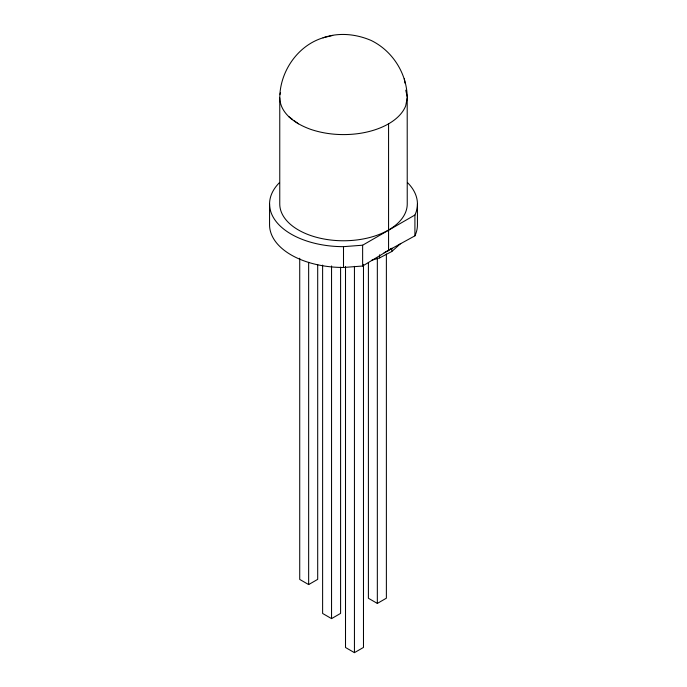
<?xml version="1.0" encoding="UTF-8"?>
<svg xmlns="http://www.w3.org/2000/svg" width="687" height="687" viewBox="0 0 687 687"><rect width="100%" height="100%" fill="white"/><g stroke="black" fill="none" stroke-linecap="round" stroke-linejoin="round"><path stroke-width="1.03" d="M323.036 37.828C338.725 32.195 356.012 33.972 371.126 40.447C392.294 50.752 406.652 73.028 407.202 96.652L407.236 203.97A63.736 36.797 0 0 1 343.5 240.768A63.736 36.797 0 0 1 279.764 203.97L279.764 97.812C279.935 69.748 300.176 42.001 328.231 36.531M407.236 97.812L405.699 105.832A63.736 36.797 0 0 1 357.403 133.725C341.894 135.64 325.921 134.429 311.056 129.482C297.093 124.562 280.27 114.531 279.764 97.812M280.047 94.342L280.545 92.522M371.744 260.244L379.567 257.917L391.796 251.502L400.727 243.481M269.562 203.97L269.562 224.786A73.938 42.688 0 0 0 343.5 267.475L362.633 266.024L391.942 248.265M279.472 182.63A73.938 42.688 0 0 0 343.5 246.659L362.633 245.207L414.914 215.022A73.938 42.688 0 0 0 407.528 182.63M299.721 258.243L299.721 579.424L308.652 584.577L317.695 579.364L317.695 264.607M322.615 265.096L322.615 613.457L331.546 618.618L340.589 613.397L340.589 267.183M368.404 262.606L368.404 598.257L377.335 603.418L386.377 598.197L386.377 253.958M345.509 266.565L345.509 647.498L354.44 652.65L363.483 647.429L363.483 264.358M384.067 252.799L414.914 235.839A73.938 42.688 0 0 0 417.438 224.786L417.438 203.97M389.915 249.372L391.796 248.385L391.796 251.502M329.03 36.342L332.706 35.432M288.643 116.541L292.722 119.581M294.354 120.792L298.433 123.832M405.759 90.169L407.202 96.652M404.308 78.782L405.038 83.221M414.914 215.022L414.914 235.839M388.567 123.832L388.567 250.807M379.567 254.8L379.567 257.917M377.335 258.106L377.335 603.418M362.633 245.207L362.633 266.024M354.44 266.358L354.44 652.65M343.5 246.659L343.5 267.475M331.546 265.963L331.546 618.618M308.652 262.331L308.652 584.577"/></g></svg>
